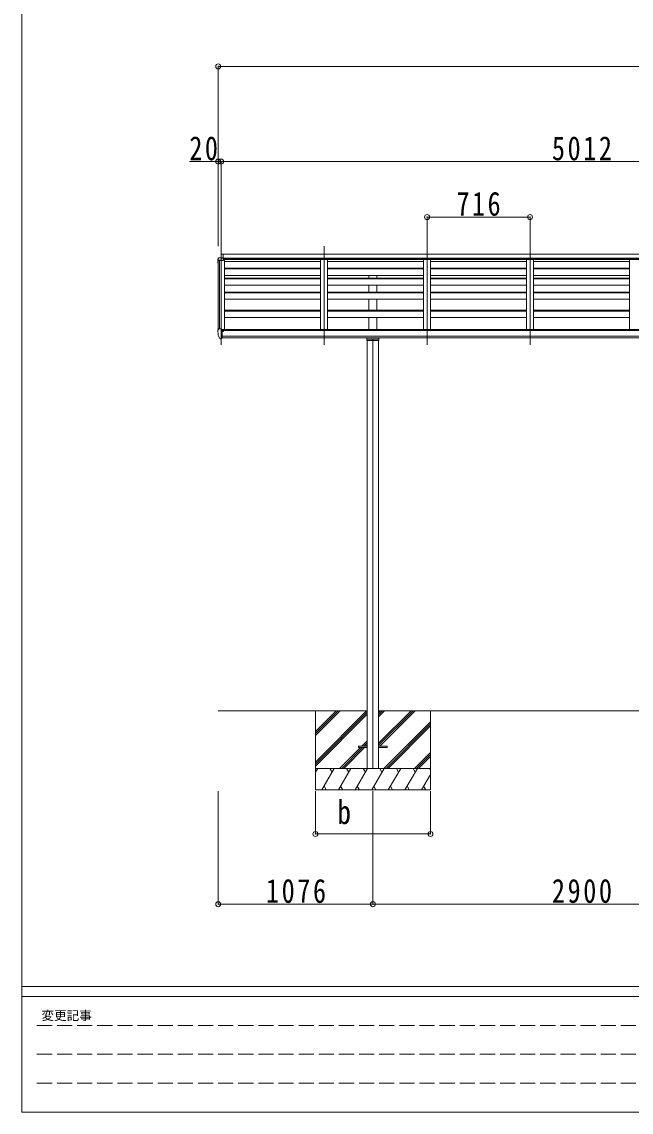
# Model space of a CAD drawing. Units: millimetres at full size. Extents: x -9783 to 9892, y -6828 to 6752.
# Drawn here: x -9783 to -5546, y -6828 to 757 of the extents above; entities that cross this region are included whole.
import ezdxf
from ezdxf.enums import TextEntityAlignment as Align

# ---------------------------------------------------------------- set-up
doc = ezdxf.new("R2010")
doc.units = ezdxf.units.MM
doc.header["$LTSCALE"] = 35
doc.header["$PDMODE"] = 32
doc.header["$PDSIZE"] = 35
doc.linetypes.add('DASHED3', pattern=[4, 3, -1])
for name, color, linetype, lineweight in [('0-0_0', 7, 'Continuous', 9), ('0-1_本体', 4, 'Continuous', 9), ('0-2_部品', 7, 'Continuous', 9), ('0-8_PARTS2', 2, 'Continuous', 9), ('0-A_寸法', 6, 'Continuous', 9), ('F-0_240', 7, 'Continuous', 9)]:
    doc.layers.add(name, color=color, linetype=linetype, lineweight=lineweight)
doc.styles.add('ＭＳ ゴシック', font='')
doc.styles.get('ＭＳ ゴシック').set_extended_font_data('MS Gothic')

msp = doc.modelspace()

# ---------------------------------------------------------------- linework, layer by layer
at = {"layer": '0-0_0'}
for p, q in [((-7381.17, -4036.17), (-8417.67, -4036.17)), ((-7741.67, -4036.17), (-7741.67, -4586.17)), ((-7741.67, -4392.48), (-7385.36, -4036.17)), ((-7741.67, -4180.35), (-7597.49, -4036.17)), ((-7741.67, -4194.49), (-7583.35, -4036.17)), ((-7741.67, -4208.63), (-7569.21, -4036.17)), ((-7741.67, -4406.62), (-7381.17, -4046.12)), ((-7741.67, -4420.76), (-7381.17, -4060.27)), ((-4481.17, -4036.17), (-7302.17, -4036.17)), ((-7302.17, -4261.35), (-7076.99, -4036.17)), ((-7302.17, -4275.49), (-7062.85, -4036.17)), ((-7302.17, -4077.5), (-7260.84, -4036.17)), ((-7302.17, -4063.36), (-7274.98, -4036.17)), ((-7302.17, -4049.22), (-7289.13, -4036.17)), ((-7294.21, -4281.67), (-7048.71, -4036.17)), ((-6941.67, -4036.17), (-6941.67, -4586.17)), ((-7264.86, -4436.17), (-6941.67, -4112.98)), ((-7250.72, -4436.17), (-6941.67, -4127.12)), ((-7236.58, -4436.17), (-6941.67, -4141.27)), ((-7418.73, -4281.67), (-7381.17, -4244.11)), ((-7573.23, -4436.17), (-7427.73, -4290.67)), ((-7559.09, -4436.17), (-7413.59, -4290.67)), ((-7544.95, -4436.17), (-7399.45, -4290.67)), ((-7404.59, -4281.67), (-7381.17, -4258.26)), ((-7390.44, -4281.67), (-7381.17, -4272.4)), ((-7052.73, -4436.17), (-6941.67, -4325.11)), ((-7038.59, -4436.17), (-6941.67, -4339.25)), ((-7024.45, -4436.17), (-6941.67, -4353.4)), ((-6941.67, -4436.17), (-7741.67, -4436.17)), ((-7741.67, -4463.67), (-7725.79, -4436.17)), ((-7696.92, -4586.17), (-7610.32, -4436.17)), ((-7625.32, -4462.15), (-7640.32, -4436.17)), ((-7581.45, -4586.17), (-7494.85, -4436.17)), ((-7509.85, -4462.15), (-7524.85, -4436.17)), ((-7465.98, -4586.17), (-7379.38, -4436.17)), ((-7394.38, -4462.15), (-7409.38, -4436.17)), ((-7350.51, -4586.17), (-7263.91, -4436.17)), ((-7278.91, -4462.15), (-7293.91, -4436.17)), ((-7235.04, -4586.17), (-7148.44, -4436.17)), ((-7163.44, -4462.15), (-7178.44, -4436.17)), ((-7119.57, -4586.17), (-7032.97, -4436.17)), ((-7062.97, -4436.17), (-7047.97, -4462.15)), ((-6947.5, -4436.17), (-6941.67, -4446.27)), ((-7004.1, -4586.17), (-6941.67, -4478.03)), ((-7741.67, -4586.17), (-6941.67, -4586.17)), ((-7681.93, -4560.19), (-7666.93, -4586.17)), ((-7566.46, -4560.19), (-7551.46, -4586.17)), ((-7450.98, -4560.19), (-7435.99, -4586.17)), ((-7335.51, -4560.19), (-7320.52, -4586.17)), ((-7220.05, -4560.19), (-7205.05, -4586.17)), ((-7104.58, -4560.19), (-7089.58, -4586.17)), ((-6989.11, -4560.19), (-6974.11, -4586.17))]:
    msp.add_line(p, q, dxfattribs=at)
at = {"layer": '0-1_本体'}
for p, q in [((-8417.67, -1385.72), (-8417.67, -903.29)), ((-8407.97, -1379.18), (-8407.97, -902.66)), ((-8384.17, -859.77), (-3399.17, -859.77)), ((-8384.17, -886.89), (-3399.17, -886.89)), ((-8381.17, -889.15), (-3402.17, -889.15)), ((-8381.17, -894.79), (-3402.17, -894.79)), ((-8381.17, -895.69), (-3402.17, -895.69)), ((-8372.67, -895.69), (-8372.67, -1384.31)), ((-7706.67, -895.69), (-7706.67, -1382.65)), ((-7656.67, -895.69), (-7656.67, -1382.65)), ((-6990.67, -895.69), (-6990.67, -1382.65)), ((-6940.67, -895.69), (-6940.67, -1382.65)), ((-6274.67, -895.69), (-6274.67, -1382.65)), ((-6224.67, -895.69), (-6224.67, -1382.65)), ((-5558.67, -895.69), (-5558.67, -1382.65)), ((-7706.67, -911.15), (-8372.67, -911.15)), ((-7706.67, -955.68), (-8372.67, -955.68)), ((-7706.67, -957.67), (-8372.67, -957.67)), ((-8372.67, -959.85), (-7706.67, -959.85)), ((-7706.67, -962.41), (-8372.67, -962.41)), ((-6990.67, -911.15), (-7656.67, -911.15)), ((-6990.67, -955.68), (-7656.67, -955.68)), ((-6990.67, -957.67), (-7656.67, -957.67)), ((-7656.67, -959.85), (-6990.67, -959.85)), ((-6990.67, -962.41), (-7656.67, -962.41)), ((-7369.17, -959.85), (-7369.17, -957.67)), ((-7314.17, -959.85), (-7314.17, -957.67)), ((-6274.67, -911.15), (-6940.67, -911.15)), ((-6274.67, -955.68), (-6940.67, -955.68)), ((-6274.67, -957.67), (-6940.67, -957.67)), ((-6940.67, -959.85), (-6274.67, -959.85)), ((-6274.67, -962.41), (-6940.67, -962.41)), ((-5558.67, -911.15), (-6224.67, -911.15)), ((-5558.67, -955.68), (-6224.67, -955.68)), ((-5558.67, -957.67), (-6224.67, -957.67)), ((-6224.67, -959.85), (-5558.67, -959.85)), ((-5558.67, -962.41), (-6224.67, -962.41)), ((-7706.67, -1007.15), (-8372.67, -1007.15)), ((-8372.67, -1026.9), (-7706.67, -1026.9)), ((-8372.67, -1030.92), (-7706.67, -1030.92)), ((-6990.67, -1007.15), (-7656.67, -1007.15)), ((-7656.67, -1026.9), (-6990.67, -1026.9)), ((-7656.67, -1030.92), (-6990.67, -1030.92)), ((-7369.17, -1026.9), (-7369.17, -1007.15)), ((-7314.17, -1026.9), (-7314.17, -1007.15)), ((-6274.67, -1007.15), (-6940.67, -1007.15)), ((-6940.67, -1026.9), (-6274.67, -1026.9)), ((-6940.67, -1030.92), (-6274.67, -1030.92)), ((-5558.67, -1007.15), (-6224.67, -1007.15)), ((-6224.67, -1026.9), (-5558.67, -1026.9)), ((-6224.67, -1030.92), (-5558.67, -1030.92)), ((-8372.67, -1075.36), (-7706.67, -1075.36)), ((-8372.67, -1123.34), (-7706.67, -1123.34)), ((-7706.67, -1128.73), (-8372.67, -1128.73)), ((-7656.67, -1075.36), (-6990.67, -1075.36)), ((-7656.67, -1123.34), (-6990.67, -1123.34)), ((-6990.67, -1128.73), (-7656.67, -1128.73)), ((-7369.17, -1123.34), (-7369.17, -1075.36)), ((-7314.17, -1123.34), (-7314.17, -1075.36)), ((-6940.67, -1075.36), (-6274.67, -1075.36)), ((-6940.67, -1123.34), (-6274.67, -1123.34)), ((-6274.67, -1128.73), (-6940.67, -1128.73)), ((-6224.67, -1075.36), (-5558.67, -1075.36)), ((-6224.67, -1123.34), (-5558.67, -1123.34)), ((-5558.67, -1128.73), (-6224.67, -1128.73)), ((-8372.67, -1172.78), (-7706.67, -1172.78)), ((-7656.67, -1172.78), (-6990.67, -1172.78)), ((-7369.17, -1248.84), (-7369.17, -1172.78)), ((-7314.17, -1248.84), (-7314.17, -1172.78)), ((-6940.67, -1172.78), (-6274.67, -1172.78)), ((-6224.67, -1172.78), (-5558.67, -1172.78)), ((-8372.67, -1248.84), (-7706.67, -1248.84)), ((-7706.67, -1255.64), (-8372.67, -1255.64)), ((-7656.67, -1248.84), (-6990.67, -1248.84)), ((-6990.67, -1255.64), (-7656.67, -1255.64)), ((-6940.67, -1248.84), (-6274.67, -1248.84)), ((-6274.67, -1255.64), (-6940.67, -1255.64)), ((-6224.67, -1248.84), (-5558.67, -1248.84)), ((-5558.67, -1255.64), (-6224.67, -1255.64)), ((-8372.67, -1299.19), (-7706.67, -1299.19)), ((-7656.67, -1299.19), (-6990.67, -1299.19)), ((-7369.17, -1382.65), (-7369.17, -1299.19)), ((-7314.17, -1382.65), (-7314.17, -1299.19)), ((-6940.67, -1299.19), (-6274.67, -1299.19)), ((-6224.67, -1299.19), (-5558.67, -1299.19)), ((-8396.17, -1384.31), (-8372.67, -1384.31)), ((-3392.17, -1389.28), (-8391.17, -1389.28)), ((-8391.17, -1430.5), (-3392.17, -1430.5)), ((-8367.67, -1389.28), (-8367.67, -1382.57)), ((-3415.67, -1382.57), (-8367.67, -1382.57)), ((-3392.17, -1442.36), (-8391.17, -1442.28)), ((-7381.17, -1459.08), (-7381.17, -4436.17)), ((-7302.17, -1459.08), (-7302.17, -4436.17))]:
    msp.add_line(p, q, dxfattribs=at)
msp.add_circle((-8383.7, -1394.01), 3, dxfattribs=at)
at = {"layer": '0-2_部品'}
for p, q in [((-8419.67, -905.04), (-8419.67, -893.97)), ((-8418.17, -905.04), (-8418.17, -904.41)), ((-8412.76, -885.17), (-8416.83, -890.98)), ((-8416.83, -901.42), (-8412.26, -901.16)), ((-8416.74, -902.91), (-8412.17, -902.66)), ((-8412.26, -901.16), (-8381.17, -901.16)), ((-8412.26, -902.66), (-8381.17, -902.66)), ((-8409.67, -884.6), (-8412, -884.74)), ((-8409.67, -884.6), (-8397.67, -884.6)), ((-8396.17, -857.76), (-8397.67, -857.76)), ((-8397.67, -857.76), (-8397.67, -860.16)), ((-8397.67, -886.25), (-8397.67, -860.16)), ((-8384.17, -885.53), (-8397.67, -884.7)), ((-8384.17, -885.73), (-8397.67, -884.99)), ((-8384.17, -887), (-8397.67, -886.25)), ((-8397.67, -886.25), (-8381.17, -888.74)), ((-8396.17, -857.76), (-8396.17, -859.48)), ((-8384.17, -858.51), (-8396.17, -857.77)), ((-8396.17, -859.48), (-8396.17, -859.49)), ((-8384.17, -858.51), (-8384.17, -887)), ((-8381.17, -902.66), (-8381.17, -888.74)), ((-8419.67, -1388.47), (-8419.67, -1389.1)), ((-8412.76, -1379.67), (-8416.83, -1385.47)), ((-8405.29, -1445.79), (-8415.04, -1430.41)), ((-8397.67, -1447.6), (-8397.67, -1379.1)), ((-8396.17, -1380.01), (-8397.67, -1380.01)), ((-8391.17, -1388.83), (-8397.67, -1388.43)), ((-8396.17, -1380.01), (-8396.17, -1386.18)), ((-8386.7, -1394.01), (-8386.17, -1394.01)), ((-8386.17, -1394.01), (-8385.87, -1394.01)), ((-8399.17, -1447.51), (-8402.88, -1447.28)), ((-8399.17, -1447.51), (-8397.67, -1447.6)), ((-8397.67, -1445.4), (-8397.17, -1445.4)), ((-8397.17, -1445.4), (-8396.67, -1444.4)), ((-8391.17, -1444.4), (-8396.67, -1444.4)), ((-7303.17, -1449.83), (-7380.17, -1449.83))]:
    msp.add_line(p, q, dxfattribs=at)
at = {"layer": '0-2_部品', "color": 4}
for p, q in [((-7441.67, -4281.67), (-7381.17, -4281.67)), ((-7441.67, -4281.67), (-7441.67, -4290.67)), ((-7381.17, -4290.67), (-7441.67, -4290.67)), ((-7302.17, -4281.67), (-7241.67, -4281.67)), ((-7241.67, -4290.67), (-7302.17, -4290.67)), ((-7241.67, -4281.67), (-7241.67, -4290.67))]:
    msp.add_line(p, q, dxfattribs=at)
at = {"layer": '0-2_部品'}
for points in [[(-8384.17, -859.67), (-8387.78, -859.61), (-8396.17, -859.49)], [(-8397.67, -1379.1), (-8409.67, -1379.1), (-8412, -1379.24)], [(-8397.67, -1433.71), (-8394.51, -1433.3), (-8391.17, -1432.87)], [(-8391.17, -1444.4), (-8391.17, -1386.18), (-8396.17, -1386.18)], [(-8385.87, -1392.83), (-8385.87, -1394.01), (-8381.17, -1394.01)], [(-8381.17, -1392.4), (-8381.17, -1394.01), (-8380.7, -1394.01)], [(-7383.17, -1442.49), (-7383.17, -1459.08), (-7300.17, -1459.08), (-7300.17, -1442.49)]]:
    msp.add_lwpolyline(points, dxfattribs=at)
for centre, radius, start, end in [((-8416.67, -893.97), 3, 93, 180), ((-8416.67, -904.41), 3, 93, 180), ((-8217.67, -905.04), 202, 180, 188.0693), ((-8416.67, -904.41), 1.5, 93, 180), ((-8217.67, -905.04), 200.5, 180, 184.04721), ((-8411.94, -885.74), 1, 93.5, 145), ((-8416.67, -1388.47), 3, 93, 180), ((-8227.18, -1389.1), 192.49, 180.0008, 192.1233), ((-8412.44, -1428.91), 3, 191.83348, 210), ((-8411.94, -1380.24), 1, 93.5, 145), ((-8383.67, -1394.01), 2.5, 151.64236, 180), ((-8383.67, -1394.01), 2.5, 0, 151.64236), ((-8402.7, -1444.29), 3, 210, 266.5)]:
    msp.add_arc(centre, radius, start, end, dxfattribs=at)
msp.add_ellipse((-8354.34, -860.41), major_axis=(-43.33, 0.25), ratio=0.060879, start_param=6.0196548, end_param=6.2835435, dxfattribs=at)
at = {"layer": '0-8_PARTS2', "color": 6}
for p, q in [((-8397.67, -215.56), (-3385.67, -215.56)), ((-6965.67, -601.46), (-6249.67, -601.46))]:
    msp.add_line(p, q, dxfattribs=at)
at = {"layer": '0-8_PARTS2'}
for p, q in [((-8397.67, -1489.66), (-8397.67, -802.74)), ((-7681.67, -1489.66), (-7681.67, -802.74)), ((-6965.67, -1489.66), (-6965.67, -802.74)), ((-6249.67, -1489.66), (-6249.67, -802.74)), ((-7341.67, -1456.29), (-7341.67, -4438.97))]:
    msp.add_line(p, q, dxfattribs=at)
at = {"layer": '0-A_寸法'}
for p, q in [((-8417.67, 446.79), (1646.33, 446.79)), ((-8417.67, -215.56), (-8417.67, -802.74)), ((-8397.67, -215.56), (-8417.67, -215.56)), ((-8397.67, -215.56), (-8397.67, -811.65)), ((-8397.67, -215.56), (-8397.67, -802.74)), ((-6965.67, -601.46), (-6965.67, -811.65)), ((-6249.67, -601.46), (-6249.67, -811.65)), ((-8417.67, -5381.35), (-8417.67, -4594.17)), ((-7741.67, -4892.83), (-7741.67, -4594.17)), ((-7341.67, -5381.35), (-7341.67, -4594.17)), ((-6941.67, -4892.83), (-6941.67, -4594.17)), ((-7741.67, -4892.83), (-6941.67, -4892.83)), ((-8417.67, -5381.35), (-7341.67, -5381.35)), ((-7341.67, -5381.35), (-4441.67, -5381.35))]:
    msp.add_line(p, q, dxfattribs=at)
msp.add_lwpolyline([(-8417.67, 446.79), (-8417.67, -215.56), (-8617.67, -215.56)], dxfattribs=at)
for p in [(-8417.67, 446.79), (-8417.67, -215.56), (-8397.67, -215.56), (-6965.67, -601.46), (-6249.67, -601.46), (-7741.67, -4892.83), (-6941.67, -4892.83), (-8417.67, -5381.35), (-7341.67, -5381.35)]:
    msp.add_point(p, dxfattribs=at)
at = {"layer": 'F-0_240', "color": 5}
for p, q in [((-9783.03, 6751.9), (-9783.03, -6828.1)), ((-9783.03, -5953.1), (9396.97, -5953.1)), ((-9783.03, -6023.1), (6285.75, -6023.1)), ((-9783.03, -6828.1), (9396.97, -6828.1))]:
    msp.add_line(p, q, dxfattribs=at)
at = {"layer": 'F-0_240', "color": 4, "linetype": 'DASHED3'}
for p, q in [((-9678.03, -6224.35), (-4074.25, -6224.35)), ((-9678.03, -6425.6), (-4074.25, -6425.6)), ((-9678.03, -6626.85), (-4074.25, -6626.85))]:
    msp.add_line(p, q, dxfattribs=at)

# ---------------------------------------------------------------- texts
at = {"layer": '0-A_寸法', "color": 7, "style": 'ＭＳ ゴシック', "width": 0.85}
msp.add_text('b', height=166.8, dxfattribs=at).set_placement((-7589.8, -4873.83), align=Align.BOTTOM_LEFT)
at = {"layer": '0-A_寸法', "color": 7, "char_height": 166.8, "attachment_point": 7, "style": 'ＭＳ ゴシック'}
for s, insert in [('\\T1.19;\\W0.8;20', (-8618.3, -208.56)), ('\\T1.2;\\W0.8;5012', (-6097.3, -208.56)), ('\\T1.19;\\W0.8;716', (-6760.8, -594.46)), ('\\T1.2;\\W0.8;1076', (-8085.3, -5374.35)), ('\\T1.2;\\W0.8;2900', (-6097.3, -5374.35))]:
    msp.add_mtext(s, dxfattribs=dict(at, insert=insert))
at = {"layer": 'F-0_240', "style": 'ＭＳ ゴシック'}
msp.add_text('変更記事', height=64.15, dxfattribs=at).set_placement((-9646.27, -6206.85), align=Align.BOTTOM_LEFT)

doc.saveas('drawing.dxf')
